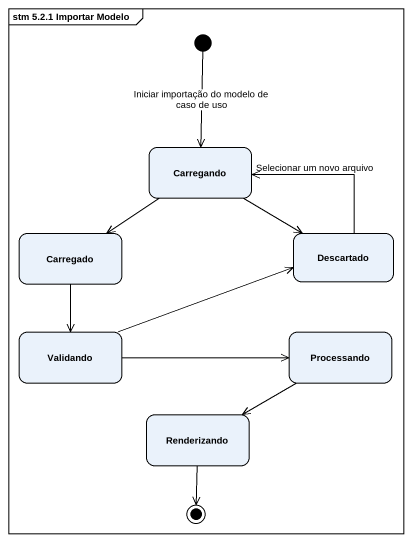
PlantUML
@startuml
mainframe stm 5.2.1 Importar Modelo
hide empty description
state Carregando
state Carregado
state Descartado
state Validando
state Processando
state Renderizando
[*] --> Carregando : Iniciar importação do modelo de caso de uso
Carregando --> Carregado
Carregando -right-> Descartado
Carregado --> Validando
Descartado -left-> Carregando : Selecionar um novo arquivo
Validando -right-> Descartado
Validando -right-> Processando
Processando -left-> Renderizando
Renderizando --> [*]
@enduml
